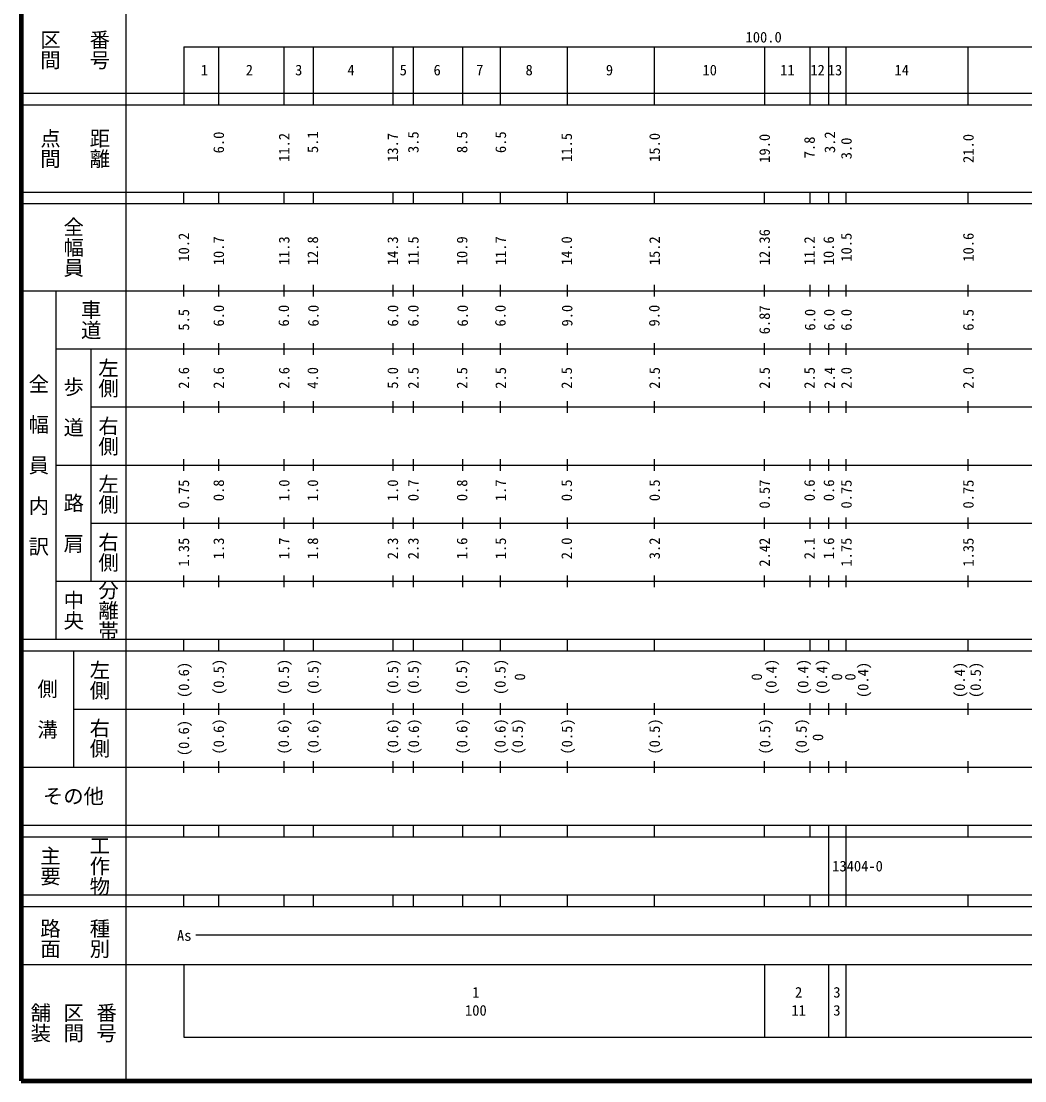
# Model space of a CAD drawing. Units: millimetres on the paper, enlarged 1000 times. Extents: x 40000 to 680000, y 20000 to 380000.
# Drawn here: x 40000 to 212812, y 20000 to 202409 of the extents above; entities that cross this region are included whole.
import ezdxf
from ezdxf.enums import TextEntityAlignment as Align

# ---------------------------------------------------------------- set-up
doc = ezdxf.new("R2010")
doc.units = ezdxf.units.MM
doc.header["$LTSCALE"] = 1000
doc.layers.add('M-TTL', color=2, linetype='Continuous', lineweight=140)
doc.layers.add('M-TTL-BAND', color=7, linetype='Continuous', lineweight=25)
doc.styles.add('@ＭＳ ゴシック', font='')
doc.styles.add('ＭＳ ゴシック', font='')
doc.styles.get('@ＭＳ ゴシック').set_extended_font_data('@MS Gothic')
doc.styles.get('ＭＳ ゴシック').set_extended_font_data('MS Gothic')

msp = doc.modelspace()

# ---------------------------------------------------------------- linework, layer by layer
at = {"layer": 'M-TTL'}
for p, q in [((40000, 380000), (40000, 20000)), ((40000, 20000), (680000, 20000))]:
    msp.add_line(p, q, dxfattribs=at)
at = {"layer": 'M-TTL-BAND'}
for p, q in [((58000, 370000), (58000, 20000)), ((68000, 198000), (579000, 198000)), ((68000, 198000), (68000, 188000)), ((74000, 198000), (74000, 188000)), ((85200, 198000), (85200, 188000)), ((90300, 198000), (90300, 188000)), ((104000, 198000), (104000, 188000)), ((107500, 198000), (107500, 188000)), ((116000, 198000), (116000, 188000)), ((122500, 198000), (122500, 188000)), ((134000, 198000), (134000, 188000)), ((149000, 198000), (149000, 188000)), ((168000, 198000), (168000, 188000)), ((175800, 198000), (175800, 188000)), ((179000, 198000), (179000, 188000)), ((182000, 198000), (182000, 188000)), ((203000, 198000), (203000, 188000)), ((40000, 190000), (579000, 190000)), ((40000, 188000), (579000, 188000)), ((40000, 173000), (579000, 173000)), ((68000, 171000), (68000, 173000)), ((74000, 173000), (74000, 171000)), ((85200, 173000), (85200, 171000)), ((90300, 173000), (90300, 171000)), ((104000, 173000), (104000, 171000)), ((107500, 173000), (107500, 171000)), ((116000, 173000), (116000, 171000)), ((122500, 173000), (122500, 171000)), ((134000, 173000), (134000, 171000)), ((149000, 173000), (149000, 171000)), ((168000, 171000), (168000, 173000)), ((175800, 173000), (175800, 171000)), ((179000, 173000), (179000, 171000)), ((182000, 173000), (182000, 171000)), ((203000, 173000), (203000, 171000)), ((40000, 171000), (579000, 171000)), ((68000, 155000), (68000, 157000)), ((74000, 157000), (74000, 155000)), ((85200, 157000), (85200, 155000)), ((90300, 157000), (90300, 155000)), ((104000, 157000), (104000, 155000)), ((107500, 157000), (107500, 155000)), ((116000, 157000), (116000, 155000)), ((122500, 157000), (122500, 155000)), ((134000, 157000), (134000, 155000)), ((149000, 157000), (149000, 155000)), ((168000, 155000), (168000, 157000)), ((175800, 157000), (175800, 155000)), ((179000, 157000), (179000, 155000)), ((182000, 157000), (182000, 155000)), ((203000, 157000), (203000, 155000)), ((40000, 156000), (579000, 156000)), ((46000, 96000), (46000, 156000)), ((46000, 146000), (579000, 146000)), ((52000, 146000), (52000, 106000)), ((68000, 145000), (68000, 147000)), ((74000, 147000), (74000, 145000)), ((85200, 147000), (85200, 145000)), ((90300, 147000), (90300, 145000)), ((104000, 147000), (104000, 145000)), ((107500, 147000), (107500, 145000)), ((116000, 147000), (116000, 145000)), ((122500, 147000), (122500, 145000)), ((134000, 147000), (134000, 145000)), ((149000, 147000), (149000, 145000)), ((168000, 145000), (168000, 147000)), ((175800, 147000), (175800, 145000)), ((179000, 147000), (179000, 145000)), ((182000, 147000), (182000, 145000)), ((203000, 147000), (203000, 145000)), ((68000, 135000), (68000, 137000)), ((74000, 137000), (74000, 135000)), ((85200, 137000), (85200, 135000)), ((90300, 137000), (90300, 135000)), ((104000, 137000), (104000, 135000)), ((107500, 137000), (107500, 135000)), ((116000, 137000), (116000, 135000)), ((122500, 137000), (122500, 135000)), ((134000, 137000), (134000, 135000)), ((149000, 137000), (149000, 135000)), ((168000, 135000), (168000, 137000)), ((175800, 137000), (175800, 135000)), ((179000, 137000), (179000, 135000)), ((182000, 137000), (182000, 135000)), ((203000, 137000), (203000, 135000)), ((52000, 136000), (579000, 136000)), ((46000, 126000), (579000, 126000)), ((68000, 125000), (68000, 127000)), ((74000, 127000), (74000, 125000)), ((85200, 127000), (85200, 125000)), ((90300, 127000), (90300, 125000)), ((104000, 127000), (104000, 125000)), ((107500, 127000), (107500, 125000)), ((116000, 127000), (116000, 125000)), ((122500, 127000), (122500, 125000)), ((134000, 127000), (134000, 125000)), ((149000, 127000), (149000, 125000)), ((168000, 125000), (168000, 127000)), ((175800, 127000), (175800, 125000)), ((179000, 127000), (179000, 125000)), ((182000, 127000), (182000, 125000)), ((203000, 127000), (203000, 125000)), ((68000, 115000), (68000, 117000)), ((74000, 117000), (74000, 115000)), ((85200, 117000), (85200, 115000)), ((90300, 117000), (90300, 115000)), ((104000, 117000), (104000, 115000)), ((107500, 117000), (107500, 115000)), ((116000, 117000), (116000, 115000)), ((122500, 117000), (122500, 115000)), ((134000, 117000), (134000, 115000)), ((149000, 117000), (149000, 115000)), ((168000, 115000), (168000, 117000)), ((175800, 117000), (175800, 115000)), ((179000, 117000), (179000, 115000)), ((182000, 117000), (182000, 115000)), ((203000, 117000), (203000, 115000)), ((52000, 116000), (579000, 116000)), ((46000, 106000), (579000, 106000)), ((68000, 105000), (68000, 107000)), ((74000, 107000), (74000, 105000)), ((85200, 107000), (85200, 105000)), ((90300, 107000), (90300, 105000)), ((104000, 107000), (104000, 105000)), ((107500, 107000), (107500, 105000)), ((116000, 107000), (116000, 105000)), ((122500, 107000), (122500, 105000)), ((134000, 107000), (134000, 105000)), ((149000, 107000), (149000, 105000)), ((168000, 105000), (168000, 107000)), ((175800, 107000), (175800, 105000)), ((179000, 107000), (179000, 105000)), ((182000, 107000), (182000, 105000)), ((203000, 107000), (203000, 105000)), ((40000, 96000), (579000, 96000)), ((68000, 94000), (68000, 96000)), ((74000, 96000), (74000, 94000)), ((85200, 96000), (85200, 94000)), ((90300, 96000), (90300, 94000)), ((104000, 96000), (104000, 94000)), ((107500, 96000), (107500, 94000)), ((116000, 96000), (116000, 94000)), ((122500, 96000), (122500, 94000)), ((134000, 96000), (134000, 94000)), ((149000, 96000), (149000, 94000)), ((168000, 94000), (168000, 96000)), ((175800, 96000), (175800, 94000)), ((179000, 96000), (179000, 94000)), ((182000, 96000), (182000, 94000)), ((203000, 96000), (203000, 94000)), ((40000, 94000), (579000, 94000)), ((49000, 94000), (49000, 74000)), ((49000, 84000), (579000, 84000)), ((68000, 83000), (68000, 85000)), ((74000, 85000), (74000, 83000)), ((85200, 85000), (85200, 83000)), ((90300, 85000), (90300, 83000)), ((104000, 85000), (104000, 83000)), ((107500, 85000), (107500, 83000)), ((116000, 85000), (116000, 83000)), ((122500, 85000), (122500, 83000)), ((134000, 85000), (134000, 83000)), ((149000, 85000), (149000, 83000)), ((168000, 83000), (168000, 85000)), ((175800, 85000), (175800, 83000)), ((179000, 85000), (179000, 83000)), ((182000, 85000), (182000, 83000)), ((203000, 85000), (203000, 83000)), ((68000, 73000), (68000, 75000)), ((74000, 75000), (74000, 73000)), ((85200, 75000), (85200, 73000)), ((90300, 75000), (90300, 73000)), ((104000, 75000), (104000, 73000)), ((107500, 75000), (107500, 73000)), ((116000, 75000), (116000, 73000)), ((122500, 75000), (122500, 73000)), ((134000, 75000), (134000, 73000)), ((149000, 75000), (149000, 73000)), ((168000, 73000), (168000, 75000)), ((175800, 75000), (175800, 73000)), ((179000, 75000), (179000, 73000)), ((182000, 75000), (182000, 73000)), ((203000, 75000), (203000, 73000)), ((40000, 74000), (579000, 74000)), ((40000, 64000), (579000, 64000)), ((68000, 62000), (68000, 64000)), ((74000, 64000), (74000, 62000)), ((85200, 64000), (85200, 62000)), ((90300, 64000), (90300, 62000)), ((104000, 64000), (104000, 62000)), ((107500, 64000), (107500, 62000)), ((116000, 64000), (116000, 62000)), ((122500, 64000), (122500, 62000)), ((134000, 64000), (134000, 62000)), ((149000, 64000), (149000, 62000)), ((168000, 62000), (168000, 64000)), ((175800, 64000), (175800, 62000)), ((179000, 64000), (179000, 62000)), ((182000, 64000), (182000, 62000)), ((203000, 64000), (203000, 62000)), ((40000, 62000), (579000, 62000)), ((179000, 62000), (179000, 52000)), ((182000, 62000), (182000, 52000)), ((40000, 52000), (579000, 52000)), ((68000, 50000), (68000, 52000)), ((74000, 52000), (74000, 50000)), ((85200, 52000), (85200, 50000)), ((90300, 52000), (90300, 50000)), ((104000, 52000), (104000, 50000)), ((107500, 52000), (107500, 50000)), ((116000, 52000), (116000, 50000)), ((122500, 52000), (122500, 50000)), ((134000, 52000), (134000, 50000)), ((149000, 52000), (149000, 50000)), ((168000, 50000), (168000, 52000)), ((175800, 52000), (175800, 50000)), ((179000, 52000), (179000, 50000)), ((182000, 52000), (182000, 50000)), ((203000, 52000), (203000, 50000)), ((40000, 50000), (579000, 50000)), ((70099, 45118), (555884, 45118)), ((40000, 40000), (579000, 40000)), ((68000, 40000), (68000, 27500)), ((168000, 40000), (168000, 27500)), ((179000, 40000), (179000, 27500)), ((182000, 40000), (182000, 27500)), ((68000, 27500), (579000, 27500))]:
    msp.add_line(p, q, dxfattribs=at)

# ---------------------------------------------------------------- texts
for s, height, rotation, style, p in [('番号', 2566, 270, '@ＭＳ ゴシック', (53500, 197500)), ('区間', 2566, 270, '@ＭＳ ゴシック', (45000, 197500)), ('点間', 2566, 270, '@ＭＳ ゴシック', (45000, 180500)), ('距離', 2566, 270, '@ＭＳ ゴシック', (53500, 180500)), ('6.0', 1833, 90, 'ＭＳ ゴシック', (74004, 181527)), ('11.2', 1833, 90, 'ＭＳ ゴシック', (85275, 180677)), ('5.1', 1833, 90, 'ＭＳ ゴシック', (90207, 181577)), ('13.7', 1833, 90, 'ＭＳ ゴシック', (103977, 180677)), ('3.5', 1833, 90, 'ＭＳ ゴシック', (107514, 181577)), ('8.5', 1833, 90, 'ＭＳ ゴシック', (115907, 181577)), ('6.5', 1833, 90, 'ＭＳ ゴシック', (122567, 181577)), ('11.5', 1833, 90, 'ＭＳ ゴシック', (133925, 180677)), ('15.0', 1833, 90, 'ＭＳ ゴシック', (149064, 180677)), ('19.0', 1833, 90, 'ＭＳ ゴシック', (168004, 180527)), ('7.8', 1833, 90, 'ＭＳ ゴシック', (175735, 180677)), ('3.2', 1833, 90, 'ＭＳ ゴシック', (179235, 181577)), ('21.0', 1833, 90, 'ＭＳ ゴシック', (203084, 180500)), ('3.0', 1833, 90, 'ＭＳ ゴシック', (182084, 180500)), ('全幅員', 2566, 270, '@ＭＳ ゴシック', (49000, 163500)), ('12.36', 1833, 90, 'ＭＳ ゴシック', (168000, 163500)), ('10.2', 1833, 90, 'ＭＳ ゴシック', (68000, 163500)), ('10.7', 1833, 90, 'ＭＳ ゴシック', (74004, 162885)), ('11.3', 1833, 90, 'ＭＳ ゴシック', (85275, 162885)), ('12.8', 1833, 90, 'ＭＳ ゴシック', (90207, 162885)), ('14.3', 1833, 90, 'ＭＳ ゴシック', (103977, 162885)), ('11.5', 1833, 90, 'ＭＳ ゴシック', (107514, 162885)), ('10.9', 1833, 90, 'ＭＳ ゴシック', (115907, 162885)), ('11.7', 1833, 90, 'ＭＳ ゴシック', (122567, 162885)), ('14.0', 1833, 90, 'ＭＳ ゴシック', (133925, 162885)), ('15.2', 1833, 90, 'ＭＳ ゴシック', (149064, 162885)), ('11.2', 1833, 90, 'ＭＳ ゴシック', (175735, 162885)), ('10.6', 1833, 90, 'ＭＳ ゴシック', (179035, 162885)), ('10.5', 1833, 90, 'ＭＳ ゴシック', (182084, 163500)), ('10.6', 1833, 90, 'ＭＳ ゴシック', (203084, 163500)), ('車道', 2566, 270, '@ＭＳ ゴシック', (52000, 151000)), ('6.0', 1833, 90, 'ＭＳ ゴシック', (74004, 151716)), ('6.0', 1833, 90, 'ＭＳ ゴシック', (85200, 151716)), ('6.0', 1833, 90, 'ＭＳ ゴシック', (90300, 151716)), ('6.0', 1833, 90, 'ＭＳ ゴシック', (104000, 151716)), ('6.0', 1833, 90, 'ＭＳ ゴシック', (107500, 151716)), ('6.0', 1833, 90, 'ＭＳ ゴシック', (116000, 151716)), ('6.0', 1833, 90, 'ＭＳ ゴシック', (122500, 151716)), ('9.0', 1833, 90, 'ＭＳ ゴシック', (134000, 151716)), ('9.0', 1833, 90, 'ＭＳ ゴシック', (149000, 151716)), ('6.87', 1833, 90, 'ＭＳ ゴシック', (168000, 151000)), ('5.5', 1833, 90, 'ＭＳ ゴシック', (68000, 151000)), ('6.0', 1833, 90, 'ＭＳ ゴシック', (175827, 151009)), ('6.0', 1833, 90, 'ＭＳ ゴシック', (179127, 151009)), ('6.0', 1833, 90, 'ＭＳ ゴシック', (182084, 151000)), ('6.5', 1833, 90, 'ＭＳ ゴシック', (203084, 151000)), ('左側', 2566, 270, '@ＭＳ ゴシック', (55000, 141000)), ('2.6', 1833, 90, 'ＭＳ ゴシック', (68000, 141000)), ('2.6', 1833, 90, 'ＭＳ ゴシック', (74004, 141000)), ('2.6', 1833, 90, 'ＭＳ ゴシック', (85275, 141000)), ('4.0', 1833, 90, 'ＭＳ ゴシック', (90207, 141000)), ('5.0', 1833, 90, 'ＭＳ ゴシック', (103977, 141000)), ('2.5', 1833, 90, 'ＭＳ ゴシック', (107514, 141000)), ('2.5', 1833, 90, 'ＭＳ ゴシック', (115907, 141000)), ('2.5', 1833, 90, 'ＭＳ ゴシック', (122567, 141000)), ('2.5', 1833, 90, 'ＭＳ ゴシック', (133925, 141000)), ('2.5', 1833, 90, 'ＭＳ ゴシック', (149064, 141000)), ('2.5', 1833, 90, 'ＭＳ ゴシック', (168000, 141000)), ('2.5', 1833, 90, 'ＭＳ ゴシック', (175735, 141000)), ('2.4', 1833, 90, 'ＭＳ ゴシック', (179186, 141000)), ('2.0', 1833, 90, 'ＭＳ ゴシック', (182084, 141000)), ('2.0', 1833, 90, 'ＭＳ ゴシック', (203084, 141000)), ('全\u3000幅\u3000員\u3000内\u3000訳', 2566, 270, '@ＭＳ ゴシック', (43000, 126000)), ('歩\u3000道', 2566, 270, '@ＭＳ ゴシック', (49000, 136000)), ('右側', 2566, 270, '@ＭＳ ゴシック', (55000, 131000)), ('左側', 2566, 270, '@ＭＳ ゴシック', (55000, 121000)), ('0.75', 1833, 90, 'ＭＳ ゴシック', (68000, 121000)), ('0.8', 1833, 90, 'ＭＳ ゴシック', (74004, 121650)), ('1.0', 1833, 90, 'ＭＳ ゴシック', (85275, 121650)), ('1.0', 1833, 90, 'ＭＳ ゴシック', (90207, 121650)), ('1.0', 1833, 90, 'ＭＳ ゴシック', (103977, 121650)), ('0.7', 1833, 90, 'ＭＳ ゴシック', (107514, 121650)), ('0.8', 1833, 90, 'ＭＳ ゴシック', (115907, 121650)), ('1.7', 1833, 90, 'ＭＳ ゴシック', (122567, 121650)), ('0.5', 1833, 90, 'ＭＳ ゴシック', (133925, 121650)), ('0.5', 1833, 90, 'ＭＳ ゴシック', (149064, 121650)), ('0.57', 1833, 90, 'ＭＳ ゴシック', (168000, 121000)), ('0.6', 1833, 90, 'ＭＳ ゴシック', (175735, 121650)), ('0.6', 1833, 90, 'ＭＳ ゴシック', (179065, 121650)), ('0.75', 1833, 90, 'ＭＳ ゴシック', (182084, 121000)), ('0.75', 1833, 90, 'ＭＳ ゴシック', (203084, 121000)), ('路\u3000肩', 2566, 270, '@ＭＳ ゴシック', (49000, 116000)), ('右側', 2566, 270, '@ＭＳ ゴシック', (55000, 111000)), ('1.35', 1833, 90, 'ＭＳ ゴシック', (68000, 111000)), ('1.3', 1833, 90, 'ＭＳ ゴシック', (74004, 111651)), ('1.7', 1833, 90, 'ＭＳ ゴシック', (85275, 111651)), ('1.8', 1833, 90, 'ＭＳ ゴシック', (90207, 111651)), ('2.3', 1833, 90, 'ＭＳ ゴシック', (103977, 111651)), ('2.3', 1833, 90, 'ＭＳ ゴシック', (107514, 111651)), ('1.6', 1833, 90, 'ＭＳ ゴシック', (115907, 111651)), ('1.5', 1833, 90, 'ＭＳ ゴシック', (122567, 111651)), ('2.0', 1833, 90, 'ＭＳ ゴシック', (133925, 111651)), ('3.2', 1833, 90, 'ＭＳ ゴシック', (149064, 111651)), ('2.42', 1833, 90, 'ＭＳ ゴシック', (168000, 111000)), ('2.1', 1833, 90, 'ＭＳ ゴシック', (175735, 111651)), ('1.6', 1833, 90, 'ＭＳ ゴシック', (179065, 111651)), ('1.75', 1833, 90, 'ＭＳ ゴシック', (182084, 111000)), ('1.35', 1833, 90, 'ＭＳ ゴシック', (203084, 111000)), ('分離帯', 2566, 270, '@ＭＳ ゴシック', (55000, 101000)), ('中央', 2566, 270, '@ＭＳ ゴシック', (49000, 101000)), ('左側', 2566, 270, '@ＭＳ ゴシック', (53500, 89000)), ('(0.6)', 1833, 90, 'ＭＳ ゴシック', (68000, 89000)), ('(0.5)', 1833, 90, 'ＭＳ ゴシック', (74004, 89520)), ('(0.5)', 1833, 90, 'ＭＳ ゴシック', (85209, 89520)), ('(0.5)', 1833, 90, 'ＭＳ ゴシック', (90307, 89520)), ('(0.5)', 1833, 90, 'ＭＳ ゴシック', (104007, 89520)), ('(0.5)', 1833, 90, 'ＭＳ ゴシック', (107544, 89520)), ('(0.5)', 1833, 90, 'ＭＳ ゴシック', (115868, 89520)), ('(0.5)', 1833, 90, 'ＭＳ ゴシック', (122500, 89520)), ('(0.4)', 1833, 90, 'ＭＳ ゴシック', (169144, 89520)), ('(0.4)', 1833, 90, 'ＭＳ ゴシック', (174625, 89520)), ('(0.4)', 1833, 90, 'ＭＳ ゴシック', (177864, 89520)), ('(0.4)', 1833, 90, 'ＭＳ ゴシック', (184963, 89000)), ('(0.4)', 1833, 90, 'ＭＳ ゴシック', (201584, 89000)), ('(0.5)', 1833, 90, 'ＭＳ ゴシック', (204334, 89000)), ('0', 1833, 90, 'ＭＳ ゴシック', (125857, 89520)), ('0', 1833, 90, 'ＭＳ ゴシック', (166647, 89520)), ('0', 1833, 90, 'ＭＳ ゴシック', (180446, 89520)), ('0', 1833, 90, 'ＭＳ ゴシック', (182749, 89520)), ('側\u3000溝', 2566, 270, '@ＭＳ ゴシック', (44500, 84000)), ('右側', 2566, 270, '@ＭＳ ゴシック', (53500, 79000)), ('(0.6)', 1833, 90, 'ＭＳ ゴシック', (68000, 79000)), ('(0.6)', 1833, 90, 'ＭＳ ゴシック', (74004, 79273)), ('(0.6)', 1833, 90, 'ＭＳ ゴシック', (85183, 79273)), ('(0.6)', 1833, 90, 'ＭＳ ゴシック', (90300, 79273)), ('(0.6)', 1833, 90, 'ＭＳ ゴシック', (104000, 79273)), ('(0.6)', 1833, 90, 'ＭＳ ゴシック', (107588, 79273)), ('(0.6)', 1833, 90, 'ＭＳ ゴシック', (115911, 79273)), ('(0.6)', 1833, 90, 'ＭＳ ゴシック', (122500, 79273)), ('(0.5)', 1833, 90, 'ＭＳ ゴシック', (125484, 79273)), ('(0.5)', 1833, 90, 'ＭＳ ゴシック', (133981, 79273)), ('(0.5)', 1833, 90, 'ＭＳ ゴシック', (149068, 79273)), ('(0.5)', 1833, 90, 'ＭＳ ゴシック', (168068, 79273)), ('(0.5)', 1833, 90, 'ＭＳ ゴシック', (174348, 79273)), ('0', 1833, 90, 'ＭＳ ゴシック', (177177, 79116)), ('主要', 2566, 270, '@ＭＳ ゴシック', (45000, 57000)), ('工作物', 2566, 270, '@ＭＳ ゴシック', (53500, 57000)), ('路面', 2566, 270, '@ＭＳ ゴシック', (45000, 44500)), ('種別', 2566, 270, '@ＭＳ ゴシック', (53500, 44500)), ('舗装', 2566, 270, '@ＭＳ ゴシック', (43333, 30000)), ('区間', 2566, 270, '@ＭＳ ゴシック', (49000, 30000)), ('番号', 2566, 270, '@ＭＳ ゴシック', (54667, 30000))]:
    msp.add_text(s, height=height, rotation=rotation, dxfattribs=dict(at, style=style)).set_placement(p, align=Align.MIDDLE_CENTER)
at = {"layer": 'M-TTL-BAND', "style": 'ＭＳ ゴシック'}
msp.add_text('100.0', height=1833, dxfattribs=at).set_placement((167844, 198195), align=Align.BOTTOM_CENTER)
for s, height, p in [('1', 1833, (71543, 194000)), ('2', 1833, (79291, 194000)), ('3', 1833, (87791, 194000)), ('4', 1833, (96791, 194000)), ('5', 1833, (105792, 194000)), ('6', 1833, (111625, 194000)), ('7', 1833, (118959, 194000)), ('8', 1833, (127459, 194000)), ('9', 1833, (141293, 194000)), ('10', 1833, (158554, 194000)), ('11', 1833, (171931, 194000)), ('12', 1833, (177128, 194000)), ('13', 1833, (180128, 194000)), ('14', 1833, (191628, 194000)), ('その他', 2566, (49000, 69000)), ('13404-0', 1833, (184009, 56962)), ('As', 1833, (68075, 45021)), ('1', 1833, (118288, 35238)), ('2', 1833, (173867, 35238)), ('3', 1833, (180457, 35238)), ('100', 1833, (118288, 32131)), ('11', 1833, (173867, 32131)), ('3', 1833, (180457, 32131))]:
    msp.add_text(s, height=height, dxfattribs=at).set_placement(p, align=Align.MIDDLE_CENTER)

doc.saveas('drawing.dxf')
